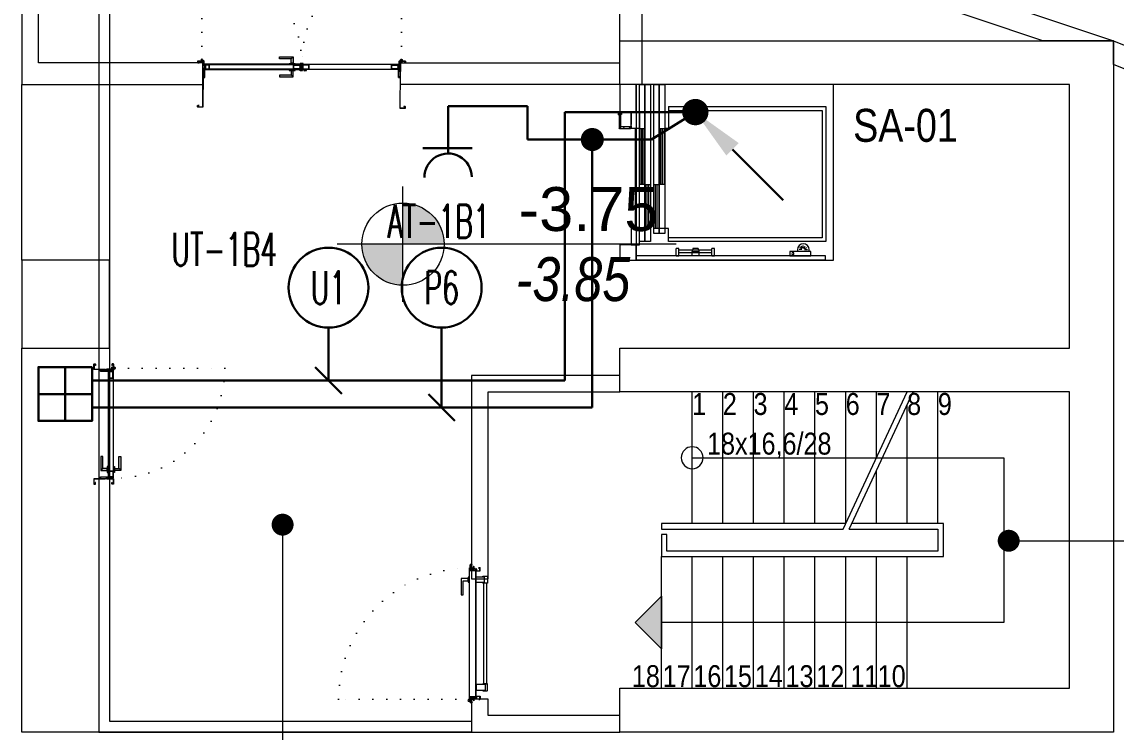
# Model space of a CAD drawing. Header units: metres. Extents: x -13194 to 152406, y -14653 to 29421.
# Drawn here: x 88360 to 89357, y 6040 to 6687 of the extents above; entities that cross this region are included whole.
import ezdxf
from ezdxf.enums import TextEntityAlignment as Align

# ---------------------------------------------------------------- set-up
doc = ezdxf.new("R2010")
doc.units = ezdxf.units.M
doc.header["$LTSCALE"] = 100
doc.header["$MEASUREMENT"] = 0
doc.linetypes.add('DOT2', pattern=[0.125, 0, -0.125])
doc.linetypes.add('HIDDEN', pattern=[0.375, 0.25, -0.125])
doc.layers.get('0').update_dxf_attribs({"color": 9, "lineweight": 9})
for name, color, linetype, lineweight in [('00', 9, 'Continuous', 9), ('01', 9, 'Continuous', 9), ('05S', 9, 'Continuous', 9), ('06B', 9, 'Continuous', 9), ('06C', 9, 'Continuous', 9), ('06D', 9, 'Continuous', 9), ('10', 9, 'Continuous', 9), ('14', 9, 'Continuous', 9), ('19', 9, 'Continuous', 9), ('20', 9, 'DOT2', 9), ('21', 9, 'Continuous', 9), ('21_mahal200', 9, 'Continuous', 9), ('40', 9, 'Continuous', 9), ('E-DUVARA MONTE PRİZ KUTUSU', 7, 'Continuous', 30), ('E-KABLO', 7, 'Continuous', 30), ('E-LINYE', 7, 'Continuous', 30), ('E-OK', 3, 'Continuous', 30), ('E-PRİZ', 7, 'Continuous', 30)]:
    doc.layers.add(name, color=color, linetype=linetype, lineweight=lineweight)
doc.styles.add('Arial', font='arial.ttf', dxfattribs={"height": 2.5})
doc.styles.add('E-YAZI', font='txttw.shx')
doc.styles.add('MuuM_TEXT-ITALIC', font='ARIALNI.TTF')
doc.styles.add('MuuM_TEXT-STANDART', font='ARIALN.TTF')
doc.dimstyles.new('MuuM_DIM200', dxfattribs={"dimscale": 20, "dimtxt": 2, "dimasz": 1, "dimexe": 1, "dimexo": 1, "dimgap": 1, "dimtad": 1, "dimdec": 1, "dimrnd": 0.5, "dimdsep": 46, "dimtxsty": 'MuuM_TEXT-STANDART', "dimblk": 'ARCHTICK', "dimcen": 0, "dimdle": 0.15, "dimclrd": 256, "dimclre": 256, "dimclrt": 256, "dimadec": 0, "dimazin": 0, "dimtfac": 5, "dimtdec": 1, "dimtix": 1, "dimtmove": 2, "dimatfit": 3, "dimldrblk": 'DOT', "dimfxl": 3, "dimfxlon": 1, "dimtolj": 1, "dimlwd": -1, "dimlwe": -1, "dimarcsym": 0})

# ---------------------------------------------------------------- blocks, each defined once
blk = doc.blocks.new('10_DUVARA MONTE PRİZ KUTUSU')
at = {"layer": 'E-DUVARA MONTE PRİZ KUTUSU', "color": 4}
for p, q in [((0, 24.48), (0, -24.48)), ((24.48, 0), (-24.48, 0))]:
    blk.add_line(p, q, dxfattribs=at)
blk.add_lwpolyline([(-24.48, -24.48), (24.48, -24.48), (24.48, 24.48), (-24.48, 24.48)], close=True, dxfattribs=at)
blk = doc.blocks.new('*U206')
at = {"layer": 'E-OK', "color": 3, "linetype": 'Continuous'}
blk.add_line((84.9, 84.8), (200.6, 200.5), dxfattribs=at)
at = {"layer": 'E-OK', "color": 4, "linetype": 'Continuous', "const_width": 30}
blk.add_lwpolyline([(-15, 0, 1), (15, 0, 1)], format="xyb", close=True, dxfattribs=at)
at = {"layer": 'E-OK', "color": 3, "linetype": 'Continuous'}
blk.add_solid([(99, 70.7), (70.7, 99), (0, 0)], dxfattribs=at)
blk = doc.blocks.new('100_PRİZ')
at = {"layer": 'E-PRİZ', "color": 4}
for p, q in [((0, 2.4), (0, 0)), ((-1.223, 2.136), (1.279, 2.136))]:
    blk.add_line(p, q, dxfattribs=at)
blk.add_arc((0, 3.6), 1.2, 180.7551, 0.7551, dxfattribs=at)
blk = doc.blocks.new('p-kolon_80x80')
blk.add_lwpolyline([(-40, -40), (40, -40), (40, 40), (-40, 40)], close=True)
blk = doc.blocks.new('1.Bod.Ara.Sitatik Elk')
at = {"layer": '01'}
blk.add_lwpolyline([(4905, -1960), (5355, -1960), (5355, -2240), (5355, -2240), (5355, -2590), (4905, -2590), (4905, -2550), (5315, -2550), (5315, -2280), (4905, -2280), (4905, -2240), (5315, -2240), (5315, -2000), (4905, -2000), (4905, -1960)], close=True, dxfattribs=at)
blk.add_blockref('p-kolon_80x80', (4400, -2200), dxfattribs=at)
blk = doc.blocks.new('_ArchTick')
at = {"color": 0, "linetype": 'ByBlock', "const_width": 0.15}
blk.add_lwpolyline([(-0.5, -0.5), (0.5, 0.5)], dxfattribs=at)
blk = doc.blocks.new('_Dot')
at = {"color": 0, "linetype": 'ByBlock', "lineweight": -2}
blk.add_line((-0.5, 0), (-1, 0), dxfattribs=at)
at = {"color": 0, "linetype": 'ByBlock', "const_width": 0.5}
blk.add_lwpolyline([(-0.25, 0, 1), (0.25, 0, 1)], format="xyb", close=True, dxfattribs=at)
blk = doc.blocks.new('0_elevationtarget-p-bk')
h = blk.add_hatch(color=250)
h.paths.add_polyline_path([(1.875, 0, 0.414214), (0, 1.875), (0, 0)])
h.paths.add_polyline_path([(0, 0), (-1.875, 0, 0.414214), (0, -1.875)])
blk.add_line((0, -2.625), (0, 2.625))
blk.add_lwpolyline([(12.453, 0), (-3, 0)])
blk.add_circle((0, 0), 1.875)
at = {"style": 'Arial'}
blk.add_attdef('BITMISKOT', text='', height=2, dxfattribs=at).set_placement((4.5, 0), align=Align.BOTTOM_LEFT)
at = {"style": 'MuuM_TEXT-ITALIC'}
blk.add_attdef('FINISHINGFLOORLEVEL', text='', height=2, dxfattribs=at).set_placement((4.5, -0.592), align=Align.TOP_LEFT)
blk = doc.blocks.new('Elevator_1')
for p, q in [((-730, 1740), (-730, 305)), ((500, 1740), (-730, 1740)), ((-695, 1705), (-695, 305)), ((465, 1705), (-695, 1705)), ((465, 305), (465, 1705)), ((500, 305), (500, 1740)), ((-730, 305), (-610, 305)), ((-610, 305), (-610, 170)), ((500, 305), (300, 305)), ((300, 305), (300, 270)), ((300, 0), (-610, 0))]:
    blk.add_line(p, q)
for points in [[(700, 220), (700, 270), (-655, 270), (-655, 220)], [(700, 170), (700, 220), (-655, 220), (-655, 170)], [(-210, 170), (-210, 215), (-610, 215), (-610, 170)], [(300, 220), (300, 265), (-210, 265), (-210, 220)], [(700, 90), (700, 140), (-730, 140), (-730, 90)], [(-210, 95), (-210, 140), (-610, 140), (-610, 95)], [(-610, 40), (-610, -35), (-760, -35), (-760, 40)], [(700, 40), (700, 90), (-730, 90), (-730, 40)], [(300, 45), (300, 90), (-210, 90), (-210, 45)], [(300, 40), (300, -35), (450, -35), (450, 40)]]:
    blk.add_lwpolyline(points, close=True)
for points in [[(-610, 200), (-210, 200)], [(-210, 250), (300, 250)], [(-210, 235), (300, 235)], [(-610, 185), (-210, 185)], [(-610, 125), (-210, 125)], [(-610, 110), (-210, 110)], [(-210, 75), (300, 75)], [(-210, 60), (300, 60)]]:
    blk.add_lwpolyline(points)
blk = doc.blocks.new('p-asansör_kone')
for p, q in [((190, 143.68), (190, 144.77)), ((190, 143.68), (190, 133.68)), ((190.15, 143.68), (190.15, 144.77)), ((190.15, 143.68), (190.15, 133.68)), ((190.23, 145), (198.87, 145)), ((190.23, 144.85), (198.87, 144.85)), ((190.45, 144.45), (190.65, 144.65)), ((190.45, 144.45), (190.45, 130.55)), ((198.55, 144.65), (190.65, 144.65)), ((198.55, 144.65), (198.85, 144.35)), ((198.85, 144.35), (198.85, 142.8)), ((198.85, 142.8), (199.3, 142.8)), ((198.95, 144.77), (198.95, 143.04)), ((198.95, 143.04), (199.1, 143.04)), ((198.95, 143.04), (198.95, 142.93)), ((198.95, 142.93), (199.1, 142.93)), ((199.1, 144.77), (199.1, 143.04)), ((199.1, 144.62), (199.1, 143.1)), ((199.2, 143.1), (199.1, 143.1)), ((199.1, 142.93), (199.1, 143.06)), ((199.1, 143.04), (199.1, 142.93)), ((199.18, 142.85), (199.3, 142.85)), ((199.2, 144.62), (199.2, 143.1)), ((200.82, 144.8), (199.28, 144.8)), ((200.82, 144.7), (199.28, 144.7)), ((199.31, 144.7), (199.28, 144.7)), ((199.29, 143.8), (199.29, 144.62)), ((199.29, 144.1), (199.29, 144.3)), ((199.29, 144.1), (199.29, 144.3)), ((199.3, 143.8), (199.29, 143.8)), ((199.3, 144.25), (199.5, 144.45)), ((199.3, 142.8), (199.3, 144.25)), ((199.33, 144.7), (199.33, 144.69)), ((199.33, 144.69), (199.33, 144.58)), ((199.33, 144.69), (200.77, 144.69)), ((199.33, 144.58), (200.77, 144.58)), ((199.39, 144.58), (199.39, 144.34)), ((200.45, 144.45), (199.5, 144.45)), ((199.5, 143.9), (200.82, 143.9)), ((199.5, 131.58), (199.5, 143.9)), ((200.45, 144.45), (200.65, 144.25)), ((200.54, 144.36), (200.54, 144.39)), ((200.78, 144.4), (200.62, 144.4)), ((200.65, 143.9), (200.65, 144.25)), ((200.77, 144.69), (200.77, 144.7)), ((200.79, 144.7), (200.77, 144.7)), ((200.77, 144.58), (200.77, 144.69)), ((200.89, 144.57), (200.78, 144.57)), ((200.78, 144.57), (200.78, 143.9)), ((200.82, 143.9), (201, 143.9)), ((200.82, 130.26), (200.82, 143.9)), ((200.89, 144.57), (200.89, 144.62)), ((200.89, 144.62), (200.9, 144.62)), ((200.9, 144.57), (200.89, 144.57)), ((200.89, 144.57), (200.89, 143.9)), ((200.9, 143.9), (200.9, 144.62)), ((200.9, 143.9), (201, 143.9)), ((200.9, 143.9), (200.9, 143.9)), ((201, 143.9), (201, 144.62)), ((201, 143.9), (201, 130.18)), ((201, 143.9), (201, 143.9)), ((201.49, 143.3), (201.49, 144.15)), ((201.49, 142.45), (201.49, 143.3)), ((190, 132.38), (190, 133.68)), ((190, 132.23), (190, 132.38)), ((190.06, 132.23), (190, 132.23)), ((190.04, 131.71), (190.04, 131.59)), ((190.15, 132), (190.05, 132)), ((190.05, 132), (190.05, 130.18)), ((190.18, 132.11), (190.07, 132.22)), ((190.15, 133.9), (190.3, 133.9)), ((190.15, 132.38), (190.15, 133.68)), ((190.15, 132), (190.15, 130.18)), ((190.15, 131.92), (190.17, 131.94)), ((190.17, 131.36), (190.15, 131.38)), ((190.28, 132.22), (190.17, 132.33)), ((190.17, 131.94), (190.17, 131.36)), ((190.19, 132), (190.2, 132)), ((190.19, 132), (190.19, 130.18)), ((190.2, 130.4), (190.2, 132.05)), ((190.2, 130.4), (190.35, 130.4)), ((190.23, 130.1), (190.54, 130.1)), ((190.23, 130), (190.54, 130)), ((190.29, 130.4), (190.29, 130.18)), ((190.3, 133.9), (190.3, 132.58)), ((190.35, 132.05), (190.35, 130.4)), ((190.35, 132.05), (190.45, 132.05)), ((190.38, 132.5), (190.45, 132.5)), ((190.38, 132.35), (190.45, 132.35)), ((190.55, 130.45), (190.45, 130.55)), ((190.54, 130.1), (190.54, 130)), ((190.55, 130.1), (190.54, 130.1)), ((190.54, 130), (190.55, 130)), ((190.55, 131.5), (199.42, 131.5)), ((190.55, 130.18), (190.55, 131.5)), ((190.55, 130), (190.55, 130.18)), ((190.55, 130.1), (190.55, 130.18)), ((200.74, 130.18), (190.55, 130.18)), ((200.82, 130), (190.55, 130)), ((199.42, 131.5), (200.74, 130.18)), ((200.82, 130.26), (199.5, 131.58)), ((200.89, 130.18), (200.89, 130.21)), ((200.9, 130.18), (200.89, 130.18)), ((32.09, 20.3), (29.96, 21.53)), ((32.54, 20.75), (31.31, 22.87)), ((33.15, 20.91), (33.15, 23.37)), ((33.76, 20.75), (34.99, 22.87)), ((34.21, 20.3), (36.34, 21.53)), ((114, 14), (114, 20.8)), ((114, 20.8), (116.5, 20.8)), ((116.5, 14), (116.5, 20.8)), ((129, 20.8), (128.5, 18)), ((129, 20.8), (134, 20.8)), ((134, 20.8), (134.5, 18)), ((146.5, 14), (146.5, 20.8)), ((146.5, 20.8), (149, 20.8)), ((149, 14), (149, 20.8)), ((13, 14), (185.5, 14)), ((13, 10), (13, 14)), ((185.5, 10.5), (13, 10.5)), ((185.5, 10), (13, 10)), ((31.92, 19.69), (29.47, 19.69)), ((34.38, 19.69), (36.83, 19.69)), ((116.5, 14), (114, 14)), ((116.5, 19.3), (146.5, 19.3)), ((116.5, 16.8), (146.5, 16.8)), ((149, 14), (146.5, 14)), ((185.5, 10), (185.5, 14))]:
    blk.add_line(p, q)
at = {"flags": 128}
for points in [[(190.04, 131.71), (190.05, 131.74), (190.05, 131.75)], [(190.05, 131.55), (190.05, 131.56), (190.04, 131.59)]]:
    blk.add_lwpolyline(points, dxfattribs=at)
blk.add_lwpolyline([(27.84, 18), (27.84, 19.69, -1), (38.46, 19.69), (38.46, 18)], format="xyb")
blk.add_lwpolyline([(45.4, 14), (26.4, 14), (26.4, 18), (45.4, 18)], close=True)
blk.add_lwpolyline([(134.5, 18), (128.5, 18), (128.5, 14), (134.5, 14), (134.5, 18)])
for centre, radius in [((199.85, 143.1), 0.289), ((199.85, 143.1), 0.287), ((199.85, 143.1), 0.06), ((191.75, 131.15), 0.289), ((191.75, 131.15), 0.287), ((191.75, 131.15), 0.06), ((191.75, 131.15), 0.06), ((196.8, 131.15), 0.289), ((196.8, 131.15), 0.287), ((196.8, 131.15), 0.06), ((196.8, 131.15), 0.06), ((199.85, 134.2), 0.289), ((199.85, 134.2), 0.287), ((199.85, 134.2), 0.06), ((199.85, 134.2), 0.06), ((42.65, 16), 1)]:
    blk.add_circle(centre, radius)
for centre, radius, start, end in [((190.23, 144.77), 0.23, 90, 180), ((190.23, 144.77), 0.08, 90, 180), ((198.87, 144.77), 0.23, 0, 90), ((198.87, 144.77), 0.08, 0, 90), ((199.28, 144.62), 0.18, 90, 180), ((199.18, 142.93), 0.08, 180, 269.99999), ((199.28, 144.62), 0.08, 90, 179.99999), ((199.47, 144.62), 0.18, 153.61219, 180), ((200.81, 144.62), 0.08, 360, 90), ((200.82, 144.62), 0.18, 360, 90), ((200.82, 144.62), 0.08, 360, 89.99999), ((190.23, 132.38), 0.23, 180, 225), ((190.23, 130.18), 0.18, 180, 270), ((190.38, 132.58), 0.23, 180, 270), ((190.23, 132.38), 0.08, 180, 225), ((190.23, 130.18), 0.08, 180.00001, 270), ((190.18, 131.93), 0.01, 0, 130.07843), ((190.18, 131.37), 0.01, 229.92157, 0), ((190.12, 132.05), 0.08, 0, 45), ((190.37, 130.18), 0.18, 180, 204.8792), ((190.12, 132.05), 0.23, 0, 45), ((190.37, 130.18), 0.08, 180, 270), ((190.38, 132.58), 0.08, 180, 270), ((190.75, 130.71), 0.445, 205.97436, 243.2887), ((190.75, 130.71), 0.45, 207.26602, 243.61218), ((190.75, 130.71), 0.463, 210.1327, 244.37796), ((200.82, 130.18), 0.08, 270, 0), ((200.82, 130.18), 0.18, 270, 360)]:
    blk.add_arc(centre, radius, start, end)
for points in [[(200.54, 144.39), (200.55, 144.4)], [(200.62, 144.4), (200.6, 144.3)], [(201, 144.39), (201.49, 144.15)], [(201.49, 142.45), (201, 142.21)], [(200.82, 130.1), (200.82, 130)], [(200.9, 130.18), (201, 130.18)]]:
    blk.add_open_spline(points, degree=1)
for points, knots in [([(200.55, 144.4), (200.55, 144.4), (200.55, 144.4), (200.6, 144.4), (200.62, 144.4)], [0, 0, 0, 0, 0.4615595, 1, 1, 1, 1]), ([(200.74, 130.18), (200.75, 130.16), (200.76, 130.12), (200.78, 130.06), (200.79, 130.02), (200.81, 130), (200.82, 130), (200.82, 130)], [0, 0, 0, 0, 0.223157, 0.446333, 0.669499, 0.892686, 1, 1, 1, 1]), ([(200.74, 130.18), (200.75, 130.17), (200.76, 130.15), (200.78, 130.12), (200.8, 130.1), (200.81, 130.1), (200.82, 130.1)], [0, 0, 0, 0, 0.274296, 0.529262, 0.784168, 1, 1, 1, 1]), ([(201, 130.18), (201, 130.19), (200.99, 130.2), (200.96, 130.22), (200.91, 130.23), (200.86, 130.25), (200.83, 130.26), (200.82, 130.26)], [0, 0, 0, 0, 0.223155, 0.446328, 0.669505, 0.892689, 1, 1, 1, 1]), ([(200.9, 130.18), (200.9, 130.19), (200.9, 130.2), (200.88, 130.22), (200.85, 130.24), (200.83, 130.25), (200.82, 130.26)], [0, 0, 0, 0, 0.274288, 0.529249, 0.784172, 1, 1, 1, 1]), ([(200.89, 130.21), (200.88, 130.21), (200.87, 130.22), (200.85, 130.24), (200.83, 130.25), (200.82, 130.26)], [0, 0, 0, 0, 0.281851, 0.670746, 1, 1, 1, 1])]:
    blk.add_open_spline(points, degree=3, knots=knots)
at = {"xscale": 0.1, "yscale": 0.1, "zscale": 0.1, "rotation": 90}
blk.add_blockref('Elevator_1', (186.5, 100), dxfattribs=at)
blk = doc.blocks.new('p-asansöryük')
at = {"layer": '00'}
for points in [[(-326, -220), (-340, -220), (-340, -205), (-326, -205)], [(-180, -220), (-205, -220), (-205, -205), (-180, -205)]]:
    blk.add_lwpolyline(points, close=True, dxfattribs=at)
at = {"layer": '40'}
blk.add_lwpolyline([(-180, -25), (-180, -205), (-340, -205), (-340, -25)], close=True, dxfattribs=at)
at = {"layer": '21', "rotation": 270}
blk.add_blockref('p-asansör_kone', (-350, -19.5), dxfattribs=at)
blk = doc.blocks.new('p-M01-M02_merdiven-1050')
at = {"layer": '19'}
h = blk.add_hatch(color=256, dxfattribs=at)
h.dxf.hatch_style = 1
edge = h.paths.add_edge_path()
edge.add_arc((210, -344), 10, 270, 630)
h = blk.add_hatch(color=256, dxfattribs=at)
h.dxf.hatch_style = 1
h.paths.add_polyline_path([(84, -372), (36, -372), (60, -396.04)])
at = {"layer": '19', "linetype": 'Continuous'}
for points in [[(210, -344), (210, -120), (210, -60), (60, -60), (60, -372)], [(145, -200.74), (145, -120), (125, -120), (125, -120), (125, -367), (140, -367), (140, -372), (120, -372), (120, -367), (120, -115), (120, -115), (150, -115), (150, -198.41)], [(150, -120), (270, -120)], [(0, -148), (120, -148)], [(145, -200.74), (270, -142.41)], [(145, -206.33), (270, -148)], [(150, -148), (258.02, -148)], [(0, -176), (120, -176)], [(150, -176), (198.02, -176)], [(210, -176), (270, -176)], [(0, -204), (120, -204)], [(150, -204), (270, -204)], [(0, -232), (120, -232)], [(150, -232), (270, -232)], [(0, -260), (120, -260)], [(150, -260), (270, -260)], [(0, -288), (120, -288)], [(150, -288), (270, -288)], [(0, -316), (120, -316)], [(150, -316), (270, -316)], [(0, -344), (120, -344)], [(150, -344), (270, -344)], [(0, -372), (120, -372)]]:
    blk.add_lwpolyline(points, dxfattribs=at)
at = {"layer": '19'}
for points in [[(145, -206.33), (270, -148)], [(150, -204), (150, -372), (150, -372), (145, -372), (145, -372), (145, -206.33)]]:
    blk.add_lwpolyline(points, dxfattribs=at)
blk.add_lwpolyline([(84, -372), (36, -372), (60, -396.04)], close=True, dxfattribs=at)
blk.add_circle((210, -344), 10, dxfattribs=at)
blk = doc.blocks.new('*U19')
at = {"ltscale": 15}
for p, q in [((-25, 1), (-26, 0)), ((-25, -1), (-26, 0)), ((-23, 1), (-25, 1)), ((-23, 1), (-23, -2)), ((-21, -3), (-18, 3)), ((-21, -3), (-18, 3)), ((-20, -3), (-17, 3)), ((-20, -3), (-16, 3)), ((-18, -3), (-15, 3)), ((-18, -3), (-15, 3)), ((-18, 1), (-18, 2)), ((-17, -3), (-14, 3)), ((-17, -3), (-13, 3)), ((-17, 1), (-17, 2)), ((-15, -3), (-12, 3)), ((-15, -3), (-12, 3)), ((-15, 1), (-15, 2)), ((-14, -3), (-11, 3)), ((-14, -3), (-10, 3)), ((-14, 1), (-14, 2)), ((-12, -3), (-9, 3)), ((-12, -3), (-9, 3)), ((-12, 1), (-12, 2)), ((-11, -3), (-8, 3)), ((-11, -3), (-7, 3)), ((-11, 1), (-11, 2)), ((-9, -3), (-6, 3)), ((-9, -3), (-6, 3)), ((-9, 1), (-9, 2)), ((-8, -3), (-4, 3)), ((-8, -3), (-5, 3)), ((-8, 1), (-8, 2)), ((-6, -3), (-3, 3)), ((-6, -3), (-3, 3)), ((-6, 1), (-6, 2)), ((-5, -3), (-1, 3)), ((-5, -3), (-2, 3)), ((-5, 1), (-5, 2)), ((-3, 1), (-3, 2)), ((0, 4), (-2, 1)), ((-2, 1), (-2, 2)), ((0, 0), (-1, 0)), ((-25, -1), (-23, -2)), ((-9, -2), (-23, -2)), ((-21, -3), (-21, -2)), ((-20, -3), (-19, -2)), ((-20, -2), (-19, -2)), ((-19, -2), (-18, -2)), ((-18, -3), (-18, -2)), ((-17, -3), (-16, -2)), ((-17, -2), (-16, -2)), ((-16, -2), (-15, -2)), ((-15, -3), (-15, -2)), ((-14, -3), (-13, -2)), ((-14, -2), (-13, -2)), ((-13, -2), (-12, -2)), ((-12, -3), (-12, -2)), ((-11, -3), (-10, -2)), ((-11, -2), (-10, -2)), ((-10, -2), (-9, -2)), ((-9, -3), (-9, -2)), ((-8, -2), (-7, -2)), ((-8, -3), (-7, -2)), ((-7, -2), (-6, -2)), ((-6, -3), (-6, -2)), ((-5, -2), (-4, -2)), ((-5, -3), (-4, -2)), ((-4, -2), (-2, -2)), ((0, -4), (-2, -2)), ((0, 0), (-1, 0))]:
    blk.add_line(p, q, dxfattribs=at)
for p, q in [((-7, 1), (-23, 1)), ((-17, 1), (-19, 1)), ((-16, 1), (-17, 1)), ((-14, 1), (-16, 1)), ((-13, 1), (-14, 1)), ((-11, 1), (-13, 1)), ((-10, 1), (-11, 1)), ((-8, 1), (-10, 1)), ((-7, 1), (-8, 1)), ((-5, 1), (-7, 1)), ((-4, 1), (-5, 1)), ((-2, 1), (-4, 1)), ((-2, 1), (-2, 1)), ((0, 0), (0, 4)), ((-2, -2), (-2, -2)), ((0, 0), (0, -4))]:
    blk.add_line(p, q)
for centre, radius, start, end in [((-26, 4), 3.92, 274.361, 322.1025), ((-26, -4), 3.92, 37.8975, 85.639), ((-18, 3), 0.0971, 330.3204, 150.3204), ((-17, 3), 0.0971, 330.3204, 150.3204), ((-15, 3), 0.0971, 330.3204, 150.3204), ((-14, 3), 0.0971, 330.3204, 150.3204), ((-12, 3), 0.0971, 330.3204, 150.3204), ((-11, 3), 0.0971, 330.3204, 150.3204), ((-9, 3), 0.0971, 330.3204, 150.3204), ((-8, 3), 0.0971, 330.3204, 150.3204), ((-6, 3), 0.0971, 330.3204, 150.3204), ((-5, 3), 0.0971, 330.3204, 150.3204), ((-3, 3), 0.0971, 330.3204, 150.3204), ((-2, 3), 0.0971, 330.3204, 150.3204), ((-1, 0), 0.486, 90, 270), ((0, 4), 0.25, 0, 150.0864), ((-21, -3), 0.0971, 150.3204, 330.3204), ((-20, -3), 0.0971, 150.3204, 330.3204), ((-18, -3), 0.0971, 150.3204, 330.3204), ((-17, -3), 0.0971, 150.3204, 330.3204), ((-15, -3), 0.0971, 150.3204, 330.3204), ((-14, -3), 0.0971, 150.3204, 330.3204), ((-12, -3), 0.0971, 150.3204, 330.3204), ((-11, -3), 0.0971, 150.3204, 330.3204), ((-9, -3), 0.0971, 150.3204, 330.3204), ((-8, -3), 0.0971, 150.3204, 330.3204), ((-6, -3), 0.0971, 150.3204, 330.3204), ((-5, -3), 0.0971, 150.3204, 330.3204), ((0, -4), 0.25, 209.9136, 0)]:
    blk.add_arc(centre, radius, start, end, dxfattribs=at)
blk = doc.blocks.new('conta')
at = {"ltscale": 10}
for p, q in [((-2649.9, 5345.5), (-2649.8, 5345.6)), ((-2649.9, 5344.5), (-2649.8, 5344.3)), ((-2649.8, 5344.3), (-2649.7, 5344.3)), ((-2649.7, 5345.4), (-2649.3, 5345.4)), ((-2649.2, 5345.4), (-2649.1, 5345.5)), ((-2649, 5344), (-2648.8, 5343.8)), ((-2648.9, 5344.1), (-2648.7, 5343.9)), ((-2648.8, 5345.1), (-2648.6, 5345.3)), ((-2648.8, 5344.9), (-2648.6, 5345.2)), ((-2648.7, 5343.8), (-2648.7, 5343.8)), ((-2648.6, 5345.3), (-2648.6, 5345.3))]:
    blk.add_line(p, q, dxfattribs=at)
for centre, radius, start, end in [((-2649.8, 5345.5), 0.05, 140.6345, 188.9372), ((-2653, 5345), 3.19, 350.4674, 8.9372), ((-2649.9, 5344.5), 0.02, 170.4674, 213.7451), ((-2649.7, 5345.6), 0.0696, 22.2428, 159.258), ((-2650.9, 5345), 1.24, 340.3382, 16.7772), ((-2649.7, 5344.6), 0.03, 160.3382, 273.2666), ((-2649.7, 5345.4), 0.03, 90, 196.7772), ((-2649.6, 5341.5), 3.01, 80.4362, 93.2666), ((-2649.3, 5345.5), 0.05, 270, 303.0062), ((-2649.2, 5344.1), 0.231, 353.9571, 81.9004), ((-2649.1, 5345.5), 0.03, 4.7972, 123.0062), ((-2649.1, 5344.5), 0.03, 260.4362, 338.7066), ((-2651.2, 5344.8), 2.33, 7.5897, 18.7951), ((-2649, 5345.6), 0.05, 18.7951, 42.1429), ((-2650.2, 5345), 1.27, 338.7066, 23.0418), ((-2648.9, 5344.1), 0.1, 173.9571, 217.2653), ((-2648.8, 5345.1), 0.05, 187.5897, 322.7347), ((-2658.2, 5345.2), 9.36, 353.6857, 357.8537), ((-2648.8, 5344.2), 0.1, 173.6857, 217.2653), ((-2648.8, 5344.8), 0.05, 142.7347, 180.2669), ((-2648.7, 5343.8), 0.05, 217.2653, 307.2653), ((-2648.7, 5343.8), 0.05, 307.2653, 37.2653), ((-2648.6, 5345.3), 0.05, 52.7347, 142.7347), ((-2648.6, 5345.3), 0.05, 322.7347, 52.7347)]:
    blk.add_arc(centre, radius, start, end, dxfattribs=at)
for points, knots in [([(-2649, 5345.6), (-2649, 5345.6), (-2649.1, 5345.7), (-2649.2, 5345.4), (-2649.3, 5345.7), (-2649.4, 5345.5), (-2649.5, 5345.7), (-2649.6, 5345.5), (-2649.7, 5345.6), (-2649.7, 5345.6)], [0.0086373, 0.0086373, 0.0086373, 0.0086373, 0.1097304, 0.3133405, 0.4430081, 0.5658764, 0.7165186, 0.8527974, 0.9648495, 0.9648495, 0.9648495, 0.9648495]), ([(-2649.7, 5344.3), (-2649.7, 5344.3), (-2649.7, 5344.5), (-2649.6, 5344.3), (-2649.3, 5344.4), (-2649.2, 5344.4), (-2649.2, 5344.4)], [0, 0, 0, 0, 0.1008757, 0.3841126, 0.5436166, 0.6906785, 0.6906785, 0.6906785, 0.6906785])]:
    blk.add_open_spline(points, degree=3, knots=knots, dxfattribs=at)
blk = doc.blocks.new('p-yn_sackasa')
at = {"layer": '10', "linetype": 'Continuous'}
for p, q in [((-2.19, 0), (-2.19, -0.15)), ((0, 6.16), (0, 6.9)), ((0.01, 6.9), (0.01, 6.15)), ((0.14, 6.9), (0.14, 6.16)), ((0.15, 6.9), (0.15, 6.16)), ((2.69, 7.16), (0.26, 7.16)), ((2.69, 7.15), (0.26, 7.15)), ((2.69, 7.02), (0.26, 7.02)), ((0.26, 7.01), (2.69, 7.01)), ((0.26, 6.05), (0.76, 6.05)), ((0.75, 6.04), (0.26, 6.04)), ((0.26, 5.91), (0.75, 5.91)), ((0.76, 5.9), (0.26, 5.9)), ((0.67, -0.71), (0.67, 2.27)), ((0.69, -0.71), (0.69, 2.27)), ((0.75, 5.91), (0.75, 6.04)), ((0.76, 5.9), (0.76, 6.05)), ((0.81, -0.71), (0.81, 2.27)), ((0.83, -0.71), (0.83, 2.27)), ((0.92, 2.33), (0.95, 2.32)), ((0.93, 2.34), (0.95, 2.33)), ((1.01, 2.46), (0.99, 2.47)), ((0.99, 2.46), (1.01, 2.45)), ((1.11, 2.52), (1.11, 3.73)), ((1.12, 2.52), (1.12, 3.73)), ((1.25, 3.73), (1.25, 2.52)), ((1.26, 2.52), (1.26, 3.73)), ((1.37, 3.98), (2.49, 3.98)), ((2.49, 3.97), (1.37, 3.97)), ((1.37, 3.84), (2.49, 3.84)), ((2.49, 3.83), (1.37, 3.83)), ((2.6, 3.69), (2.5, 3.36)), ((2.51, 3.35), (2.61, 3.69)), ((2.73, 3.65), (2.63, 3.32)), ((2.74, 3.64), (2.64, 3.31)), ((2.8, 3.29), (2.8, 6.9)), ((2.81, 3.29), (2.81, 6.9)), ((2.94, 3.29), (2.94, 6.9)), ((2.95, 3.29), (2.95, 6.9)), ((-2.95, -0.25), (-2.95, -1.75)), ((-2.94, -1.75), (-2.94, -0.25)), ((-2.81, -0.25), (-2.81, -1.75)), ((-2.8, -0.25), (-2.8, -1.75)), ((-2.19, 0), (-2.7, 0)), ((-2.2, -0.01), (-2.7, -0.01)), ((-2.2, -0.14), (-2.7, -0.14)), ((-2.19, -0.15), (-2.7, -0.15)), ((1.01, -1.85), (-2.7, -1.85)), ((1.01, -1.86), (-2.7, -1.86)), ((-2.7, -1.99), (1.01, -1.99)), ((1.01, -2), (-2.7, -2)), ((-2.2, -0.14), (-2.2, -0.01)), ((0.92, -0.77), (0.95, -0.76)), ((0.93, -0.78), (0.95, -0.77)), ((0.99, -0.89), (1.01, -0.88)), ((1.01, -0.89), (0.99, -0.91)), ((1.11, -0.96), (1.11, -1.75)), ((1.12, -0.96), (1.12, -1.75)), ((1.25, -0.96), (1.25, -1.75)), ((1.26, -0.96), (1.26, -1.75))]:
    blk.add_line(p, q, dxfattribs=at)
for points in [[(0.15, 2.14), (0.67, 2.14), (0.67, -0.54), (0.15, -0.54)], [(0.15, 2.14), (0.41, 2.14), (0.41, -0.54), (0.15, -0.54)]]:
    blk.add_lwpolyline(points, close=True, dxfattribs=at)
for centre, radius, start, end in [((0.26, 6.9), 0.261, 90, 180), ((0.26, 6.16), 0.261, 180, 270), ((0.26, 6.9), 0.249, 90, 180), ((0.26, 6.16), 0.249, 181.34499, 271.35021), ((0.26, 6.9), 0.122, 90, 180), ((0.26, 6.16), 0.122, 180, 270), ((0.26, 6.9), 0.11, 90, 180), ((0.26, 6.16), 0.11, 180, 270), ((0.89, 2.27), 0.219, 63.21528, 180), ((0.89, 2.27), 0.206, 63.21689, 180), ((0.89, 2.27), 0.0801, 63.21502, 180), ((0.89, 2.27), 0.0674, 63.21445, 180), ((1.04, 2.52), 0.206, 243.2197, 0), ((1.04, 2.52), 0.219, 243.21479, 0), ((1.04, 2.52), 0.0801, 243.22028, 0), ((1.04, 2.52), 0.0674, 243.21287, 0), ((1.37, 3.73), 0.253, 90, 180), ((1.37, 3.73), 0.24, 90, 180), ((1.37, 3.73), 0.114, 90, 180), ((1.37, 3.73), 0.101, 90, 180), ((2.49, 3.72), 0.261, 342.86025, 90), ((2.49, 3.72), 0.249, 342.86129, 90), ((2.49, 3.72), 0.122, 342.86074, 90), ((2.49, 3.72), 0.11, 342.86215, 90), ((2.72, 3.29), 0.232, 162.8601, 0), ((2.72, 3.29), 0.219, 162.86127, 0), ((2.72, 3.29), 0.0927, 162.86053, 0), ((2.72, 3.29), 0.0801, 162.86241, 0), ((2.69, 6.9), 0.261, 0, 90), ((2.69, 6.9), 0.249, 0, 90), ((2.69, 6.9), 0.122, 0, 90), ((2.69, 6.9), 0.11, 0, 90), ((-2.7, -0.25), 0.253, 90, 180), ((-2.7, -1.75), 0.253, 180, 270), ((-2.7, -0.25), 0.24, 90, 180), ((-2.7, -1.75), 0.24, 180, 270), ((-2.7, -0.25), 0.114, 90, 180), ((-2.7, -1.75), 0.114, 180, 270), ((-2.7, -0.25), 0.101, 90, 180), ((-2.7, -1.75), 0.101, 180, 270), ((0.89, -0.71), 0.219, 180, 296.78496), ((0.89, -0.71), 0.206, 180, 296.78515), ((0.89, -0.71), 0.0801, 180, 296.78498), ((0.89, -0.71), 0.0674, 180, 180.52454), ((0.89, -0.71), 0.0674, 180, 296.78713), ((1.04, -0.96), 0.219, 0, 116.78545), ((1.04, -0.96), 0.206, 0, 116.78362), ((1.04, -0.96), 0.0801, 0, 116.78105), ((1.04, -0.96), 0.0674, 0, 116.78713), ((1.01, -1.75), 0.114, 270, 0), ((1.01, -1.75), 0.24, 270, 0), ((1.01, -1.75), 0.101, 270, 0), ((1.01, -1.75), 0.253, 270, 0)]:
    blk.add_arc(centre, radius, start, end, dxfattribs=at)
at = {"layer": '10', "xscale": 0.0842696629213483, "yscale": 0.0842696629213483, "zscale": 0.0842696629213483}
blk.add_blockref('*U19', (0.95, 1.35), dxfattribs=at)
at = {"layer": '14', "xscale": -0.7887640449438696, "yscale": 0.7887640449438696, "zscale": 0.7887640449438204, "rotation": 90}
blk.add_blockref('conta', (4217.78, -2086.42), dxfattribs=at)
blk = doc.blocks.new('*U404')
at = {"layer": '06D'}
for points in [[(8.5, 9.56), (7.87, 9.56), (7.87, 13.56, -0.414214), (8.25, 13.93), (13.75, 13.93, -0.414214), (14.12, 13.56), (14.12, 9.56), (13.5, 9.56)], [(111.5, 9.56), (112.12, 9.56), (112.12, 13.56, 0.414214), (111.75, 13.93), (106.25, 13.93, 0.414214), (105.87, 13.56), (105.87, 9.56), (106.5, 9.56)]]:
    blk.add_lwpolyline(points, format="xyb", dxfattribs=at)
for points in [[(8.5, 12.06), (13.5, 12.06), (13.5, 3.44), (8.5, 3.44)], [(14.12, 13.31), (105.87, 13.31), (105.87, 10.18), (14.12, 10.18)], [(111.5, 10.94), (106.5, 10.94), (106.5, 3.44), (111.5, 3.44)]]:
    blk.add_lwpolyline(points, close=True, dxfattribs=at)
for points in [[(110.12, -3.81), (110.12, -10.06), (95.12, -10.06), (95.12, -8.19), (107.87, -8.19), (107.87, -8.19), (107.87, -3.81), (110.12, -3.81)], [(111.2, -2.56), (111.2, -3.81), (106.8, -3.81), (106.8, -2.56), (111.2, -2.56)]]:
    blk.add_lwpolyline(points, dxfattribs=at)
at = {"layer": '10', "ltscale": 10}
for p, q in [((2, 1.51), (1, 1.51)), ((2, 1.31), (1, 1.31)), ((1, 0.91), (2, 0.26)), ((2, 0.26), (2, 1.76)), ((2, 1.76), (2.3, 1.76)), ((2, -0.17), (2, 0.26)), ((2.3, -2.19), (2.3, 3.34)), ((2.3, 1.76), (2.3, 0.26)), ((2.3, 0.26), (2.3, -0.17)), ((2.4, 3.44), (117.6, 3.44)), ((2.45, -2.29), (2.45, 3.24)), ((2.5, 3.29), (117.5, 3.29)), ((117.55, -2.29), (117.55, 3.24)), ((117.7, -2.19), (117.7, 3.34)), ((117.7, 1.76), (118, 1.76)), ((117.7, 1.33), (117.7, 1.76)), ((117.7, 1.76), (118, 1.76)), ((117.7, 1.33), (117.7, 1.76)), ((117.7, -0.17), (117.7, 1.33)), ((117.7, -0.17), (117.7, 1.33)), ((118, 1.76), (118, 1.33)), ((118, 1.76), (118, 1.33)), ((118, 1.33), (118, -0.17)), ((119, 0.68), (118, 1.33)), ((118, 1.33), (118, -0.17)), ((119, 0.68), (118, 1.33)), ((118, 0.28), (119, 0.28)), ((118, 0.28), (119, 0.28)), ((118, 0.08), (119, 0.08)), ((118, 0.08), (119, 0.08)), ((-1.6, -2.73), (-1.73, -2.62)), ((-1.6, -2.73), (-1.73, -2.62)), ((-1.22, -2.16), (-1.22, -2.29)), ((-1.22, -2.16), (-1.05, -2.16)), ((-1.22, -2.16), (-1.22, -2.29)), ((-1.22, -2.16), (-1.05, -2.16)), ((-1.05, -2), (-1.05, -2.43)), ((-1.05, -2), (-1.05, -2.43)), ((-0.84, -2), (-0.84, -2.43)), ((-0.84, -2), (-0.84, -2.43)), ((0.3, -2.46), (0.3, -2.34)), ((0.4, -2.24), (2.25, -2.24)), ((0.4, -2.56), (119.6, -2.56)), ((0.45, -2.41), (0.45, -2.39)), ((0.45, -2.39), (2.35, -2.39)), ((0.45, -2.41), (119.54, -2.41)), ((2.3, -0.17), (2, -0.17)), ((119.54, -2.39), (117.65, -2.39)), ((118, -0.17), (117.7, -0.17)), ((118, -0.17), (117.7, -0.17)), ((119.6, -2.24), (117.75, -2.24)), ((119.55, -2.41), (119.55, -2.39)), ((119.7, -2.46), (119.7, -2.34))]:
    blk.add_line(p, q, dxfattribs=at)
blk.add_circle((-0.95, -3.26), 0.843, dxfattribs=at)
blk.add_circle((-0.95, -3.26), 0.843, dxfattribs=at)
for centre, radius, start, end in [((2.4, 3.34), 0.1, 90, 180), ((2.5, 3.24), 0.05, 90, 180), ((117.56, 3.3), 0.141, 14.92708, 75.07292), ((-0.95, -3.26), 1.01, 105.71386, 140.5908), ((-0.95, -3.26), 1.01, 105.71386, 140.5908), ((-0.42, -2.26), 0.428, 142.37905, 203.64803), ((-0.42, -2.26), 0.428, 142.37905, 203.64803), ((-0.42, -2.26), 0.302, 119.96851, 254.44758), ((-0.42, -2.26), 0.302, 119.96851, 254.44758), ((0.4, -2.34), 0.1, 90, 180), ((0.4, -2.46), 0.1, 180, 270), ((0.45, -2.39), 0.005, 90, 180), ((0.45, -2.41), 0.005, 180, 270), ((2.25, -2.19), 0.05, 270, 0), ((2.35, -2.29), 0.1, 270, 0), ((117.65, -2.29), 0.1, 180, 270), ((117.75, -2.19), 0.05, 180, 270), ((119.54, -2.39), 0.005, 0, 90), ((119.54, -2.41), 0.005, 270, 360), ((119.6, -2.34), 0.1, 0, 90), ((119.6, -2.46), 0.1, 270, 0)]:
    blk.add_arc(centre, radius, start, end, dxfattribs=at)
at = {"layer": '20'}
blk.add_lwpolyline([(0.3, -2.4), (0.3, -121.8, 0.414214), (119.7, -2.4, -1)], format="xyb", dxfattribs=at)
blk.add_blockref('p-yn_sackasa', (0, 0))
at = {"xscale": -1}
blk.add_blockref('p-yn_sackasa', (120, 0), dxfattribs=at)
blk = doc.blocks.new('prf-scr2')
at = {"linetype": 'DOT2', "ltscale": 10}
blk.add_line((0, 0.19), (0, -1.06), dxfattribs=at)
for p, q in [((0.09, -0.24), (-0.09, -0.2)), ((-0.09, -0.24), (0.09, -0.28)), ((0.09, -0.32), (-0.09, -0.28)), ((-0.09, -0.32), (0.09, -0.36)), ((0.09, -0.4), (-0.09, -0.36)), ((-0.09, -0.4), (0.09, -0.44)), ((0.09, -0.48), (-0.09, -0.44)), ((-0.09, -0.48), (0.09, -0.52)), ((0.09, -0.56), (-0.09, -0.52)), ((-0.09, -0.56), (0.09, -0.6)), ((0.09, -0.64), (-0.09, -0.6)), ((-0.09, -0.64), (0.09, -0.68)), ((0.09, -0.72), (-0.09, -0.68)), ((-0.09, -0.72), (0.09, -0.76)), ((0.06, -0.84), (-0.08, -0.76)), ((-0.07, -0.8), (0.06, -0.84)), ((0.09, -0.17), (0, -0.15)), ((0, -0.18), (0.09, -0.2))]:
    blk.add_line(p, q)
blk.add_lwpolyline([(0.23, 0), (-0.23, 0), (-0.23, -0.01), (-0.12, -0.14), (0.12, -0.14), (0.23, -0.01), (0.23, 0)], close=True)
for points in [[(0.23, -0.01), (-0.23, -0.01)], [(-0.09, -0.14), (-0.09, -0.2), (-0.12, -0.22), (-0.12, -0.23), (-0.09, -0.24), (-0.09, -0.28), (-0.12, -0.3), (-0.12, -0.31), (-0.09, -0.32), (-0.09, -0.36), (-0.12, -0.38), (-0.12, -0.39), (-0.09, -0.4), (-0.09, -0.44), (-0.12, -0.46), (-0.12, -0.46), (-0.09, -0.48), (-0.09, -0.52), (-0.12, -0.54), (-0.12, -0.54), (-0.09, -0.56), (-0.09, -0.6), (-0.12, -0.62), (-0.12, -0.62), (-0.09, -0.64), (-0.09, -0.68), (-0.12, -0.69), (-0.12, -0.7), (-0.09, -0.72), (-0.09, -0.73), (-0.08, -0.76), (-0.1, -0.77), (-0.1, -0.78), (-0.07, -0.8), (-0.01, -0.94), (0, -0.95), (0.01, -0.94), (0.08, -0.76), (0.09, -0.76), (0.12, -0.74), (0.12, -0.73), (0.09, -0.72), (0.09, -0.68), (0.12, -0.66), (0.12, -0.66), (0.09, -0.64), (0.09, -0.6), (0.12, -0.58), (0.12, -0.58), (0.09, -0.56), (0.09, -0.52), (0.12, -0.5), (0.12, -0.5), (0.09, -0.48), (0.09, -0.44), (0.12, -0.43), (0.12, -0.42), (0.09, -0.4), (0.09, -0.36), (0.12, -0.35), (0.12, -0.34), (0.09, -0.32), (0.09, -0.28), (0.12, -0.27), (0.12, -0.26), (0.09, -0.24), (0.09, -0.2), (0.12, -0.19), (0.12, -0.18), (0.09, -0.17), (0.09, -0.14)]]:
    blk.add_lwpolyline(points)
blk = doc.blocks.new('gr-p-barel kilitli kapı kolu')
at = {"layer": '05S'}
h = blk.add_hatch(color=256, dxfattribs=at)
h.paths.add_polyline_path([(1.3, 0.8), (-1.3, 0.8), (-1.3, 0.7), (1.3, 0.7)])
h.paths.add_polyline_path([(2.75, 0.7), (-2.75, 0.7), (-2.75, 0), (2.75, 0)])
h.paths.add_polyline_path([(-11.7, 4.9), (-11.7, 6.7), (0.9, 6.7), (0.9, 0.8), (-0.9, 0.8), (-0.9, 4.9)])
at = {"flags": 128}
for points in [[(-0.9, 0.8), (-0.9, 4.9), (-11.7, 4.9), (-11.7, 6.7), (0.9, 6.7), (0.9, 0.8)], [(-0.8, 5), (0.8, 6.6)]]:
    blk.add_lwpolyline(points, dxfattribs=at)
blk.add_lwpolyline([(-2.75, 0), (-2.75, 0.7), (2.75, 0.7), (2.75, 0)])
blk.add_lwpolyline([(-1.3, 0.7), (1.3, 0.7), (1.3, 0.8), (-1.3, 0.8)], close=True)
blk = doc.blocks.new('K2_SAC')
at = {"layer": '06C'}
blk.add_lwpolyline([(-71.49, 60.34, 1), (-71.76, 59.59), (-69.87, 58.93), (-69.6, 59.69), (-71.6, 60.38)], format="xyb", dxfattribs=at)
blk.add_arc((-71.63, 59.96), 0.5, 34.00489, 287.74469, dxfattribs=at)
at = {"layer": '10'}
for points in [[(-156.49, 98.72), (-155.4, 97.66), (-156.34, 94.94), (-156.15, 94.88), (-155.17, 97.71), (-156.33, 98.84, 14.796002)], [(-160.96, 84.06, 0.414214), (-160.78, 83.68), (-159.83, 83.35, 0.414214), (-159.45, 83.53), (-157.35, 89.58, 0.414214), (-157.54, 89.96, 0.414214), (-157.92, 89.78), (-158.22, 88.93), (-159.16, 89.25), (-156.21, 97.76, 0.414214), (-156.4, 98.14), (-160.55, 99.58, 0.414214), (-160.94, 99.39), (-161.23, 98.54, 0.414214), (-161.05, 98.16), (-160.01, 97.8), (-159.94, 97.99), (-160.98, 98.35, -0.414214), (-161.04, 98.48), (-160.75, 99.33, -0.414214), (-160.62, 99.39), (-156.46, 97.95, -0.414214), (-156.4, 97.82), (-159.42, 89.13), (-158.09, 88.67), (-157.73, 89.71, -0.414214), (-157.6, 89.77, -0.414214), (-157.54, 89.64), (-159.64, 83.6, -0.414214), (-159.77, 83.54), (-160.71, 83.86, -0.414214), (-160.77, 83.99), (-160.48, 84.84), (-160.67, 84.91)], [(-174.42, 60.32, 0.414214), (-174.36, 60.19), (-170.2, 58.75, 0.414214), (-170.07, 58.81), (-159.71, 88.28), (-159.52, 88.21), (-169.88, 58.74, -0.414214), (-170.27, 58.56), (-174.42, 60, -0.414214), (-174.61, 60.38), (-174.31, 61.23, -0.414214), (-173.93, 61.42), (-172.89, 61.06), (-172.96, 60.87), (-174, 61.23, 0.414214), (-174.12, 61.17)], [(14.29, 39.49), (12.78, 39.34), (11.83, 36.62), (11.65, 36.69), (12.63, 39.52), (14.24, 39.69, -14.796002)], [(8.72, 25.21, -0.414214), (8.34, 25.03), (7.4, 25.36, -0.414214), (7.21, 25.74), (9.31, 31.78, -0.414214), (9.69, 31.97, -0.414214), (9.88, 31.59), (9.58, 30.74), (10.53, 30.41), (13.47, 38.91, -0.414214), (13.86, 39.1), (18.01, 37.66, -0.414214), (18.2, 37.28), (17.9, 36.42, -0.414214), (17.52, 36.24), (16.48, 36.6), (16.55, 36.79), (17.59, 36.43, 0.414214), (17.71, 36.49), (18.01, 37.34, 0.414214), (17.95, 37.47), (13.79, 38.91, 0.414214), (13.66, 38.85), (10.65, 30.16), (9.33, 30.61), (9.69, 31.65, 0.414214), (9.63, 31.78, 0.414214), (9.5, 31.72), (7.4, 25.67, 0.414214), (7.46, 25.55), (8.41, 25.22, 0.414214), (8.54, 25.28), (8.83, 26.13), (9.02, 26.06)], [(3.98, -2.67, -0.414214), (3.86, -2.73), (-0.3, -1.29, -0.414214), (-0.36, -1.17), (10.35, 29.31), (10.17, 29.37), (-0.55, -1.1, 0.414214), (-0.37, -1.48), (3.79, -2.92, 0.414214), (4.17, -2.74), (4.47, -1.89, 0.414214), (4.28, -1.51), (3.24, -1.15), (3.18, -1.33), (4.22, -1.69, -0.414214), (4.28, -1.82)]]:
    blk.add_lwpolyline(points, format="xyb", close=True, dxfattribs=at)
for points in [[(-73.77, 64.77), (-74.42, 62.88), (-74.14, 62.79), (-74.48, 61.8), (-157.34, 90.53), (-157, 91.52), (-156.72, 91.42), (-156.06, 93.31), (-156.34, 93.41), (-156.9, 91.8), (-157.18, 91.9), (-157.72, 90.35), (-74.3, 61.42), (-73.76, 62.97), (-74.04, 63.07), (-73.48, 64.68)], [(-74.42, 62.88), (-73.77, 64.77), (-73.2, 64.58), (-72.66, 66.14), (-156.09, 95.07), (-156.63, 93.51), (-156.06, 93.31), (-156.72, 91.42), (-156.43, 91.32), (-155.68, 93.5), (-156.25, 93.69), (-155.9, 94.69), (-73.04, 65.95), (-73.39, 64.96), (-73.95, 65.16), (-74.71, 62.98), (-74.42, 62.88)], [(-72.16, 64.22), (-72.82, 62.33), (-73.1, 62.43), (-73.44, 61.44), (9.89, 32.54), (10.23, 33.53), (9.95, 33.63), (10.6, 35.52), (10.89, 35.42), (10.33, 33.81), (10.61, 33.71), (10.07, 32.16), (-73.82, 61.26), (-73.29, 62.81), (-73, 62.71), (-72.44, 64.32)], [(-72.82, 62.33), (-72.16, 64.22), (-72.73, 64.41), (-72.19, 65.97), (11.71, 36.88), (11.17, 35.32), (10.6, 35.52), (9.95, 33.63), (9.66, 33.73), (10.42, 35.9), (10.99, 35.7), (11.33, 36.69), (-72, 65.59), (-72.35, 64.6), (-71.78, 64.4), (-72.53, 62.23), (-72.82, 62.33)]]:
    blk.add_lwpolyline(points, dxfattribs=at)
for points in [[(-156.71, 90.52), (-152.93, 89.21), (-151.62, 92.99), (-155.4, 94.3)], [(-156.33, 90.71), (-153.12, 89.59), (-152, 92.8), (-155.21, 93.92)], [(-74.98, 62.18), (-80.65, 64.15), (-79.34, 67.93), (-73.67, 65.96)], [(-75.17, 62.56), (-80.27, 64.33), (-79.16, 67.54), (-74.06, 65.77)], [(-75.17, 61.03), (-73.38, 60.41), (-73.21, 60.88), (-75.57, 61.7), (-75.57, 61.7), (-75.74, 61.23)], [(-71.31, 66.36), (-73.11, 66.98), (-73.27, 66.51), (-71.48, 65.89), (-70.91, 65.69), (-70.75, 66.16)], [(-72.81, 61.43), (-67.14, 59.46), (-65.83, 63.24), (-71.5, 65.21)], [(-72.43, 61.61), (-67.33, 59.84), (-66.21, 63.05), (-71.32, 64.82)], [(9.39, 32.92), (3.72, 34.89), (5.03, 38.67), (10.7, 36.7)], [(9.2, 33.3), (4.1, 35.07), (5.21, 38.29), (10.32, 36.52)]]:
    blk.add_lwpolyline(points, close=True, dxfattribs=at)
for centre in [(-156.87, 99.36), (14.99, 39.76)]:
    blk.add_circle(centre, 0.55, dxfattribs=at)
at = {"layer": '20'}
for p, q in [((-156.87, 99.36), (-127.21, 184.89)), ((14.99, 39.76), (44.65, 125.3))]:
    blk.add_line(p, q, dxfattribs=at)
at = {"layer": '20', "linetype": 'HIDDEN'}
for points in [[(-156.56, 97.98), (-156.98, 96.75), (-158.4, 97.25), (-157.97, 98.47)], [(-156.52, 98.7), (-157.11, 97.01), (-158.15, 97.37), (-157.56, 99.06)], [(13.89, 38.88), (13.46, 37.65), (14.88, 37.16), (15.3, 38.39)], [(14.3, 39.46), (13.71, 37.77), (14.75, 37.41), (15.34, 39.1)]]:
    blk.add_lwpolyline(points, dxfattribs=at)
at = {"layer": '20'}
for centre, start, end in [((-156.87, 99.36), 338.46909, 70.87479), ((14.99, 39.76), 70.87479, 163.28049)]:
    blk.add_arc(centre, 90.53, start, end, dxfattribs=at)
at = {"layer": '06B', "rotation": 340.8747897857572}
blk.add_blockref('gr-p-barel kilitli kapı kolu', (-80.22, 68.76), dxfattribs=at)
at = {"layer": '06B', "xscale": -1, "rotation": 160.8747897857572}
blk.add_blockref('gr-p-barel kilitli kapı kolu', (-81.86, 64.03), dxfattribs=at)
at = {"layer": '10', "rotation": 70.87478978575723}
for p in [(-156.62, 92.61), (-72.72, 63.51)]:
    blk.add_blockref('prf-scr2', p, dxfattribs=at)
at = {"layer": '10', "xscale": -1, "rotation": 250.8747897857573}
for p in [(-73.76, 63.87), (10.61, 34.62)]:
    blk.add_blockref('prf-scr2', p, dxfattribs=at)
blk = doc.blocks.new('K-SAC-01')
at = {"layer": '10'}
for points in [[(-4.6, 16.2, -0.414214), (-4.5, 16.3), (-0.1, 16.3, -0.414214), (0, 16.2), (0, 5.9), (0.2, 5.9), (0.2, 16.2, 0.414214), (-0.1, 16.5), (-4.5, 16.5, 0.414214), (-4.8, 16.2), (-4.8, 15.3, 0.414214), (-4.5, 15), (-3.4, 15), (-3.4, 15.2), (-4.5, 15.2, -0.414214), (-4.6, 15.3)], [(0.2, 10.3, -0.414214), (0.5, 10.6), (1.5, 10.6, -0.414214), (1.8, 10.3), (1.8, 3.9, -0.414214), (1.5, 3.6, -0.414214), (1.2, 3.9), (1.2, 4.8), (0.2, 4.8), (0.2, -1.2, -0.414214), (-0.1, -1.5), (-4.5, -1.5, -0.414214), (-4.8, -1.2), (-4.8, -0.3, -0.414214), (-4.5, 0), (-3.4, 0), (-3.4, -0.2), (-4.5, -0.2, 0.414214), (-4.6, -0.3), (-4.6, -1.2, 0.414214), (-4.5, -1.3), (-0.1, -1.3, 0.414214), (0, -1.2), (0, 5), (1.4, 5), (1.4, 3.9, 0.414214), (1.5, 3.8, 0.414214), (1.6, 3.9), (1.6, 10.3, 0.414214), (1.5, 10.4), (0.5, 10.4, 0.414214), (0.4, 10.3), (0.4, 9.4), (0.2, 9.4)], [(99.8, 10.3, 0.414214), (99.5, 10.6), (98.5, 10.6, 0.414214), (98.2, 10.3), (98.2, 3.9, 0.414214), (98.5, 3.6, 0.414214), (98.8, 3.9), (98.8, 4.8), (99.8, 4.8), (99.8, -1.2, 0.414214), (100.1, -1.5), (104.5, -1.5, 0.414214), (104.8, -1.2), (104.8, -0.3, 0.414214), (104.5, 0), (103.4, 0), (103.4, -0.2), (104.5, -0.2, -0.414214), (104.6, -0.3), (104.6, -1.2, -0.414214), (104.5, -1.3), (100.1, -1.3, -0.414214), (100, -1.2), (100, 5), (98.6, 5), (98.6, 3.9, -0.414214), (98.5, 3.8, -0.414214), (98.4, 3.9), (98.4, 10.3, -0.414214), (98.5, 10.4), (99.5, 10.4, -0.414214), (99.6, 10.3), (99.6, 9.4), (99.8, 9.4)], [(104.6, 16.2, 0.414214), (104.5, 16.3), (100.1, 16.3, 0.414214), (100, 16.2), (100, 5.9), (99.8, 5.9), (99.8, 16.2, -0.414214), (100.1, 16.5), (104.5, 16.5, -0.414214), (104.8, 16.2), (104.8, 15.3, -0.414214), (104.5, 15), (103.4, 15), (103.4, 15.2), (104.5, 15.2, 0.414214), (104.6, 15.3)], [(-0.38, -2.01), (1, -1.37), (1, 1.5), (1.2, 1.5), (1.2, -1.5), (-0.27, -2.18, -14.796002)]]:
    blk.add_lwpolyline(points, format="xyb", close=True, dxfattribs=at)
for points in [[(98.8, 0.15), (98.8, 2.15), (99.1, 2.15), (99.1, 3.19), (1.5, 3.19), (1.5, 2.15), (1.8, 2.15), (1.8, 0.15), (1.5, 0.15), (1.5, 1.85), (1.2, 1.85), (1.2, 3.49), (99.4, 3.49), (99.4, 1.85), (99.1, 1.85), (99.1, 0.15)], [(98.8, 2.15), (98.8, 0.15), (99.4, 0.15), (99.4, -1.5), (1.2, -1.5), (1.2, 0.15), (1.8, 0.15), (1.8, 2.15), (2.1, 2.15), (2.1, -0.15), (1.5, -0.15), (1.5, -1.2), (99.1, -1.2), (99.1, -0.15), (98.5, -0.15), (98.5, 2.15), (98.8, 2.15)]]:
    blk.add_lwpolyline(points, dxfattribs=at)
for points in [[(2.1, 3), (8.1, 3), (8.1, -1), (2.1, -1)], [(2.4, 2.7), (7.8, 2.7), (7.8, -0.7), (2.4, -0.7)], [(98.5, 3), (92.5, 3), (92.5, -1), (98.5, -1)], [(98.2, 2.7), (92.8, 2.7), (92.8, -0.7), (98.2, -0.7)]]:
    blk.add_lwpolyline(points, close=True, dxfattribs=at)
blk.add_circle((-0.95, -2.5), 0.55, dxfattribs=at)
at = {"layer": '20', "linetype": 'HIDDEN'}
for points in [[(-0.2, -1.3), (-0.2, 0), (-1.7, 0), (-1.7, -1.3)], [(-0.4, -1.99), (-0.4, -0.2), (-1.5, -0.2), (-1.5, -1.99)]]:
    blk.add_lwpolyline(points, dxfattribs=at)
at = {"layer": '20'}
blk.add_lwpolyline([(-0.95, -2.5), (-0.95, -102.85)], dxfattribs=at)
blk.add_arc((-0.95, -2.5), 100.35, 270, 1.51314, dxfattribs=at)
at = {"layer": '06B'}
blk.add_blockref('gr-p-barel kilitli kapı kolu', (91.4, 3.51), dxfattribs=at)
at = {"layer": '06B', "xscale": -1, "rotation": 180}
blk.add_blockref('gr-p-barel kilitli kapı kolu', (91.4, -1.51), dxfattribs=at)
at = {"layer": '10', "xscale": -1, "rotation": 90}
blk.add_blockref('prf-scr2', (1.5, 1), dxfattribs=at)
at = {"layer": '10', "rotation": 270}
blk.add_blockref('prf-scr2', (99.1, 1.22), dxfattribs=at)
blk = doc.blocks.new('1.Bod.Ara.Mimari Elk')
at = {"layer": '00'}
for points in [[(4360, -1740), (4360, -2000), (4525, -2000), (4525, -1980), (4375, -1980), (4375, -1740)], [(4430, -1740), (4430, -2160), (4430, -2580)], [(4440, -1740), (4440, -2160), (4440, -2580)], [(4925, -1837.36), (4925, -2000), (4705, -2000), (4705, -1980), (4905, -1980), (4905, -1809.79), (5355, -1960), (5290.57, -1960), (4925, -1837.36)], [(4905, -2265), (4770, -2265), (4770, -2450.29), (4785, -2450.29), (4785, -2280), (4905, -2280)], [(4430, -2580), (4430, -2590), (4440, -2590)], [(4440, -2580), (4770, -2580)], [(4440, -2590), (4770, -2590)]]:
    blk.add_lwpolyline(points, dxfattribs=at)
for points in [[(5474.04, -2007.84), (5467.37, -2026.72), (5355, -1981.55), (5355, -1960)], [(4785, -2575), (4785, -2560), (4770, -2560), (4770, -2590), (4905, -2590), (4905, -2575)]]:
    blk.add_lwpolyline(points, close=True, dxfattribs=at)
at = {"layer": '06D'}
for points in [[(4360, -2160), (4360, -2000)], [(4770, -2590), (4360, -2590), (4360, -2240)]]:
    blk.add_lwpolyline(points, dxfattribs=at)
at = {"xscale": -1}
for name, p, rotation in [('p-asansöryük', (5125, -1820), 270), ('K-SAC-01', (4442.08, -2259.28), 90), ('p-M01-M02_merdiven-1050', (5315, -2550), 270)]:
    blk.add_blockref(name, p, dxfattribs=dict(at, rotation=rotation))
at = {"layer": '10', "rotation": 19.12521021339945}
blk.add_blockref('K2_SAC', (4704.82, -2019.98), dxfattribs=at)
at = {"layer": '10', "xscale": -1, "rotation": 270}
blk.add_blockref('*U404', (4770.54, -2560.15), dxfattribs=at)
at = {"layer": '21', "xscale": 20, "yscale": 20, "zscale": 20}
blk.add_blockref('0_elevationtarget-p-bk', (4707.41, -2145.35), dxfattribs=at).add_auto_attribs({'BITMISKOT': ' -3.75', 'FINISHINGFLOORLEVEL': ' -3.85'})
at = {"layer": '21', "style": 'MuuM_TEXT-STANDART'}
for s, height, p in [('SA-01', 30, (5117.77, -2052.07)), ('18', 20, (4916.1, -2549)), ('17', 20, (4944.15, -2549)), ('16', 20, (4972.15, -2549)), ('15', 20, (5000.02, -2549)), ('14', 20, (5028.19, -2549)), ('13', 20, (5056.15, -2549)), ('12', 20, (5084.27, -2549)), ('11', 20, (5115.3, -2549)), ('10', 20, (5140.19, -2549))]:
    blk.add_text(s, height=height, dxfattribs=at).set_placement(p)
for s, p in [('1', (4983.74, -2301)), ('2', (5011.74, -2301)), ('3', (5039.74, -2301)), ('4', (5067.74, -2301)), ('5', (5095.74, -2301)), ('6', (5123.74, -2301)), ('7', (5151.74, -2301)), ('8', (5179.74, -2301)), ('9', (5207.74, -2301)), ('18x16,6/28', (5098.01, -2337.11))]:
    blk.add_text(s, height=20, dxfattribs=at).set_placement(p, align=Align.RIGHT)
at = {"layer": '21_mahal200'}
for points in [[(4597.69, -2400.96), (4597.69, -2678.98)], [(5259.58, -2415.63), (5537.6, -2415.63)]]:
    blk.add_leader(points, dimstyle='MuuM_DIM200', override={"dimasz": 1, "dimfxl": 10}, dxfattribs=at)

msp = doc.modelspace()

# ---------------------------------------------------------------- linework, layer by layer
at = {"layer": 'E-KABLO', "color": 6}
for p, q in [((88821.02, 6610.44), (88748.5, 6610.44)), ((88821.02, 6580), (88821.02, 6610.44)), ((88933.93, 6580), (88973.93, 6605)), ((88880, 6580), (88821.02, 6580)), ((88880, 6580), (88880, 6335.86)), ((88933.93, 6580), (88880, 6580)), ((88423.96, 6335.86), (88880, 6335.86))]:
    msp.add_line(p, q, dxfattribs=at)
at = {"layer": 'E-KABLO', "color": 4}
for p, q in [((88855, 6605), (88855, 6360.34)), ((88973.93, 6605), (88855, 6605)), ((88423.96, 6360.34), (88855, 6360.34))]:
    msp.add_line(p, q, dxfattribs=at)
at = {"layer": 'E-KABLO', "color": 4, "const_width": 10.5}
msp.add_lwpolyline([(88874.75, 6580, 1), (88885.25, 6580, 1)], format="xyb", close=True, dxfattribs=at)
at = {"layer": 'E-LINYE', "color": 7, "linetype": 'Continuous'}
for p, q in [((88639.48, 6408.64), (88639.48, 6360.34)), ((88742.66, 6408.64), (88742.66, 6335.86)), ((88627.36, 6372.46), (88651.6, 6348.22)), ((88730.53, 6347.98), (88754.78, 6323.74))]:
    msp.add_line(p, q, dxfattribs=at)
for centre in [(88639.48, 6445.02), (88742.66, 6445.02)]:
    msp.add_circle(centre, 36.38, dxfattribs=at)

# ---------------------------------------------------------------- block references
for name in ['1.Bod.Ara.Mimari Elk', '1.Bod.Ara.Sitatik Elk']:
    msp.add_blockref(name, (84000, 8630))
at = {"layer": 'E-DUVARA MONTE PRİZ KUTUSU', "color": 3, "rotation": 180}
msp.add_blockref('10_DUVARA MONTE PRİZ KUTUSU', (88399.48, 6348.1), dxfattribs=at)
at = {"layer": 'E-OK', "xscale": 0.4, "yscale": 0.4, "zscale": 0.4, "rotation": 270}
msp.add_blockref('*U206', (88973.93, 6605), dxfattribs=at)
at = {"layer": 'E-PRİZ', "xscale": 18, "yscale": 18, "zscale": 18, "rotation": 180}
msp.add_blockref('100_PRİZ', (88748.5, 6610.49), dxfattribs=at)

# ---------------------------------------------------------------- texts
at = {"layer": 'E-LINYE', "color": 3, "linetype": 'Continuous', "style": 'E-YAZI', "width": 0.6}
for s, p in [('AT-1B1', (88740.03, 6505.56)), ('UT-1B4', (88544.53, 6479.94)), ('U1', (88639.48, 6445.02)), ('P6', (88742.66, 6445.02))]:
    msp.add_text(s, height=30, dxfattribs=at).set_placement(p, align=Align.MIDDLE_CENTER)

doc.saveas('drawing.dxf')
